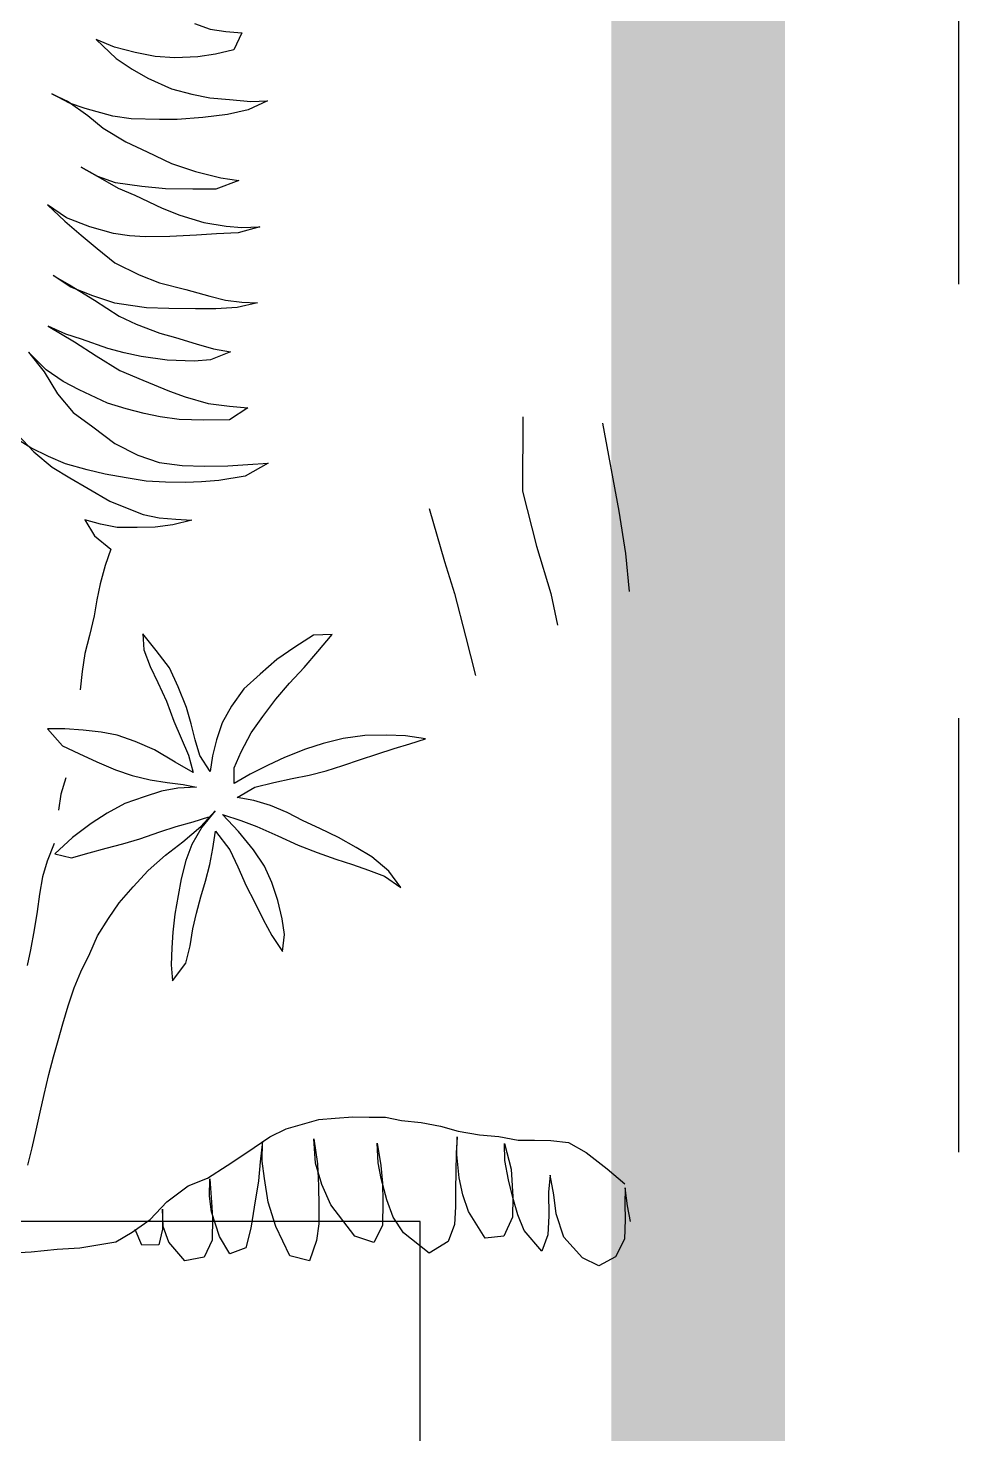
# Model space of a CAD drawing. Header units: metres. Extents: x -58 to 722, y -1100 to 345.
# Drawn here: x 31.1185 to 31.3864, y 109.6404 to 110.0452 of the extents above; entities that cross this region are included whole.
import ezdxf

# ---------------------------------------------------------------- set-up
doc = ezdxf.new("R2010")
doc.units = ezdxf.units.M
doc.header["$MEASUREMENT"] = 0
doc.linetypes.add('CENTER2', pattern=[1.125, 0.75, -0.125, 0.125, -0.125])
doc.linetypes.add('CENTERX2', pattern=[4, 2.5, -0.5, 0.5, -0.5])
doc.layers.add('FSR_ARQ_002MURO', color=150, linetype='Continuous', lineweight=30)
for name, color, linetype in [('FSR_ARQ_005VEGETACION', 64, 'Continuous'), ('FSR_ARQ_016EJES', 135, 'CENTER2'), ('FSR_ARQ_29PERFILES ACERO', 143, 'Continuous')]:
    doc.layers.add(name, color=color, linetype=linetype)

# ---------------------------------------------------------------- blocks, each defined once
blk = doc.blocks.new('arbustos 01')
at = {"layer": 'FSR_ARQ_005VEGETACION', "color": 103}
for p, q in [((188.4656, -31.70071), (188.4606, -31.70245)), ((188.45559, -31.70324), (188.45045, -31.70367)), ((188.45045, -31.70367), (188.45304, -31.70913)), ((188.4606, -31.70245), (188.45559, -31.70324)), ((188.45304, -31.70913), (188.45891, -31.71048)), ((188.47817, -31.71118), (188.48449, -31.7099)), ((188.48449, -31.7099), (188.49116, -31.70825)), ((188.49698, -31.70578), (188.49061, -31.71185)), ((188.49116, -31.70825), (188.49698, -31.70578)), ((188.45891, -31.71048), (188.46455, -31.71136)), ((188.46455, -31.71136), (188.47184, -31.71162)), ((188.47184, -31.71162), (188.47817, -31.71118)), ((188.49061, -31.71185), (188.48552, -31.71526)), ((188.48054, -31.7182), (188.47293, -31.72153)), ((188.48552, -31.71526), (188.48054, -31.7182)), ((188.46638, -31.72329), (188.46066, -31.72445)), ((188.47293, -31.72153), (188.46638, -31.72329)), ((188.50551, -31.72611), (188.51121, -31.72316)), ((188.51121, -31.72316), (188.50598, -31.72562)), ((188.44752, -31.72558), (188.44226, -31.72541)), ((188.44226, -31.72541), (188.4484, -31.72832)), ((188.45433, -31.72501), (188.44752, -31.72558)), ((188.46066, -31.72445), (188.45433, -31.72501)), ((188.4917, -31.73036), (188.50051, -31.72785)), ((188.50598, -31.72562), (188.49971, -31.73013)), ((188.50051, -31.72785), (188.50551, -31.72611)), ((188.4484, -31.72832), (188.45499, -31.72978)), ((188.45499, -31.72978), (188.4629, -31.73075)), ((188.4629, -31.73075), (188.47115, -31.73136)), ((188.47115, -31.73136), (188.47677, -31.7314)), ((188.47677, -31.7314), (188.48585, -31.73116)), ((188.48585, -31.73116), (188.4917, -31.73036)), ((188.49971, -31.73013), (188.49474, -31.73414)), ((188.49474, -31.73414), (188.48751, -31.73855)), ((188.48751, -31.73855), (188.48074, -31.74175)), ((188.4729, -31.74544), (188.46528, -31.74805)), ((188.48074, -31.74175), (188.4729, -31.74544)), ((188.45718, -31.75008), (188.45145, -31.75087)), ((188.46528, -31.74805), (188.45718, -31.75008)), ((188.49496, -31.75052), (188.48998, -31.75334)), ((188.49079, -31.75165), (188.4965, -31.74966)), ((188.50184, -31.7466), (188.49496, -31.75052)), ((188.4965, -31.74966), (188.50184, -31.7466)), ((188.45145, -31.75087), (188.45878, -31.75364)), ((188.45878, -31.75364), (188.46608, -31.75366)), ((188.46608, -31.75366), (188.4748, -31.75354)), ((188.4748, -31.75354), (188.48244, -31.75284)), ((188.48244, -31.75284), (188.49079, -31.75165)), ((188.48998, -31.75334), (188.48463, -31.75556)), ((188.48463, -31.75556), (188.47596, -31.75974)), ((188.50648, -31.76279), (188.51253, -31.75865)), ((188.51253, -31.75865), (188.50698, -31.76386)), ((188.47025, -31.76197), (188.46263, -31.76435)), ((188.47596, -31.75974), (188.47025, -31.76197)), ((188.49899, -31.76577), (188.50648, -31.76279)), ((188.50698, -31.76386), (188.50178, -31.76836)), ((188.45046, -31.76595), (188.44472, -31.76567)), ((188.44472, -31.76567), (188.45156, -31.7676)), ((188.45548, -31.76552), (188.45046, -31.76595)), ((188.45156, -31.7676), (188.4585, -31.76799)), ((188.46263, -31.76435), (188.45548, -31.76552)), ((188.4585, -31.76799), (188.46496, -31.76838)), ((188.46496, -31.76838), (188.47345, -31.76886)), ((188.48134, -31.76887), (188.48636, -31.76857)), ((188.48636, -31.76857), (188.49149, -31.7679)), ((188.49149, -31.7679), (188.49899, -31.76577)), ((188.50178, -31.76836), (188.4967, -31.77261)), ((188.47345, -31.76886), (188.48134, -31.76887)), ((188.4967, -31.77261), (188.49102, -31.77723)), ((188.49102, -31.77723), (188.4833, -31.78104)), ((188.4833, -31.78104), (188.47676, -31.78364)), ((188.50511, -31.78505), (188.5108, -31.78126)), ((188.5108, -31.78126), (188.50558, -31.78432)), ((188.46831, -31.78579), (188.46068, -31.78792)), ((188.47676, -31.78364), (188.46831, -31.78579)), ((188.50558, -31.78432), (188.49752, -31.78922)), ((188.4981, -31.78777), (188.50511, -31.78505)), ((188.45043, -31.78985), (188.44541, -31.79004)), ((188.44541, -31.79004), (188.45189, -31.79151)), ((188.45568, -31.78919), (188.45043, -31.78985)), ((188.46068, -31.78792), (188.45568, -31.78919)), ((188.48094, -31.79159), (188.48607, -31.79092)), ((188.48607, -31.79092), (188.49108, -31.79014)), ((188.49752, -31.78922), (188.4897, -31.79434)), ((188.49108, -31.79014), (188.4981, -31.78777)), ((188.45189, -31.79151), (188.45871, -31.79201)), ((188.45871, -31.79201), (188.46528, -31.79192)), ((188.46528, -31.79192), (188.47377, -31.79181)), ((188.47377, -31.79181), (188.48094, -31.79159)), ((188.4897, -31.79434), (188.48423, -31.79681)), ((188.47662, -31.79978), (188.47162, -31.80116)), ((188.48423, -31.79681), (188.47662, -31.79978)), ((188.50175, -31.80171), (188.50675, -31.80009)), ((188.51234, -31.7975), (188.50392, -31.80252)), ((188.50675, -31.80009), (188.51234, -31.7975)), ((188.46507, -31.80316), (188.45948, -31.80479)), ((188.47162, -31.80116), (188.46507, -31.80316)), ((188.49331, -31.80469), (188.50175, -31.80171)), ((188.50392, -31.80252), (188.49704, -31.80703)), ((188.45948, -31.80479), (188.45411, -31.8057)), ((188.45411, -31.8057), (188.46048, -31.80825)), ((188.46048, -31.80825), (188.46563, -31.80866)), ((188.46563, -31.80866), (188.47435, -31.80842)), ((188.47435, -31.80842), (188.48258, -31.80723)), ((188.48258, -31.80723), (188.48807, -31.80608)), ((188.48807, -31.80608), (188.49331, -31.80469)), ((188.49704, -31.80703), (188.48946, -31.81168)), ((188.513, -31.81148), (188.51866, -31.80578)), ((188.51866, -31.80578), (188.51361, -31.81207)), ((188.48946, -31.81168), (188.48209, -31.81477)), ((188.50756, -31.81526), (188.513, -31.81148)), ((188.51361, -31.81207), (188.5094, -31.81918)), ((188.48209, -31.81477), (188.47353, -31.81835)), ((188.49342, -31.82214), (188.50245, -31.81784)), ((188.50245, -31.81784), (188.50756, -31.81526)), ((188.46115, -31.82222), (188.45435, -31.82315)), ((188.46853, -31.82009), (188.46115, -31.82222)), ((188.47353, -31.81835), (188.46853, -31.82009)), ((188.48747, -31.8239), (188.49342, -31.82214)), ((188.5094, -31.81918), (188.50434, -31.8251)), ((188.45435, -31.82315), (188.4485, -31.82359)), ((188.4485, -31.82359), (188.45441, -31.82746)), ((188.47042, -31.82736), (188.47651, -31.82656)), ((188.47651, -31.82656), (188.48163, -31.82541)), ((188.48163, -31.82541), (188.48747, -31.8239)), ((188.50434, -31.8251), (188.49807, -31.82973)), ((188.45441, -31.82746), (188.46254, -31.82758)), ((188.46254, -31.82758), (188.47042, -31.82736)), ((188.49807, -31.82973), (188.49109, -31.83509)), ((188.49109, -31.83509), (188.48373, -31.83877)), ((188.52213, -31.83215), (188.51695, -31.83772)), ((188.51788, -31.8364), (188.52298, -31.83322)), ((188.48373, -31.83877), (188.47683, -31.84114)), ((188.50684, -31.84157), (188.5123, -31.83922)), ((188.51695, -31.83772), (188.51103, -31.84259)), ((188.5123, -31.83922), (188.51788, -31.8364)), ((188.4485, -31.84176), (188.44204, -31.84137)), ((188.44204, -31.84137), (188.44939, -31.84545)), ((188.45496, -31.84215), (188.4485, -31.84176)), ((188.46238, -31.84229), (188.45496, -31.84215)), ((188.46955, -31.84207), (188.46238, -31.84229)), ((188.47683, -31.84114), (188.46955, -31.84207)), ((188.48741, -31.84601), (188.49409, -31.84485)), ((188.49409, -31.84485), (188.49993, -31.84345)), ((188.49993, -31.84345), (188.50684, -31.84157)), ((188.51103, -31.84259), (188.50546, -31.84601)), ((188.44939, -31.84545), (188.45778, -31.8469)), ((188.45778, -31.8469), (188.46328, -31.8473)), ((188.46328, -31.8473), (188.46843, -31.84747)), ((188.46843, -31.84747), (188.47488, -31.84738)), ((188.47488, -31.84738), (188.48097, -31.84706)), ((188.48097, -31.84706), (188.48741, -31.84601))]:
    blk.add_line(p, q, dxfattribs=at)
at = {"layer": 'FSR_ARQ_005VEGETACION', "color": 104}
for p, q in [((188.36064, -31.82655), (188.36066, -31.85034)), ((188.33511, -31.82851), (188.3299, -31.85665)), ((188.49953, -31.84944), (188.49265, -31.85347)), ((188.50546, -31.84601), (188.49953, -31.84944)), ((188.36066, -31.85034), (188.35621, -31.86787)), ((188.49265, -31.85347), (188.48766, -31.85557)), ((188.3299, -31.85665), (188.32778, -31.87025)), ((188.39058, -31.85579), (188.38562, -31.87276)), ((188.48195, -31.8578), (188.47683, -31.85883)), ((188.48766, -31.85557), (188.48195, -31.8578)), ((188.47157, -31.85926), (188.46644, -31.85957)), ((188.46644, -31.85957), (188.47255, -31.86104)), ((188.47683, -31.85883), (188.47157, -31.85926)), ((188.47255, -31.86104), (188.47818, -31.8618)), ((188.47818, -31.8618), (188.48392, -31.86196)), ((188.48392, -31.86196), (188.49026, -31.86187)), ((188.49026, -31.86187), (188.49562, -31.86085)), ((188.49562, -31.86085), (188.50063, -31.85946)), ((188.50063, -31.85946), (188.49759, -31.86464)), ((188.49759, -31.86464), (188.49227, -31.8689)), ((188.32778, -31.87025), (188.32659, -31.88238)), ((188.35621, -31.86787), (188.3517, -31.88299)), ((188.49227, -31.8689), (188.49413, -31.87406)), ((188.38562, -31.87276), (188.38246, -31.883)), ((188.49413, -31.87406), (188.49576, -31.8799)), ((188.49576, -31.8799), (188.49679, -31.88503)), ((188.3517, -31.88299), (188.3495, -31.8932)), ((188.38246, -31.883), (188.37889, -31.89664)), ((188.49679, -31.88503), (188.49769, -31.89015)), ((188.49769, -31.89015), (188.4991, -31.89647)), ((188.37889, -31.89664), (188.37578, -31.9093)), ((188.42612, -31.90158), (188.42158, -31.89613)), ((188.42158, -31.89613), (188.42748, -31.89642)), ((188.42748, -31.89642), (188.43348, -31.90018)), ((188.47787, -31.90125), (188.48214, -31.89599)), ((188.48214, -31.89599), (188.48177, -31.90101)), ((188.4991, -31.89647), (188.50061, -31.90219)), ((188.43053, -31.90673), (188.42612, -31.90158)), ((188.43348, -31.90018), (188.4393, -31.90419)), ((188.47361, -31.90682), (188.47787, -31.90125)), ((188.48177, -31.90101), (188.47974, -31.90637)), ((188.50061, -31.90219), (188.50152, -31.90803)), ((188.43518, -31.91175), (188.43053, -31.90673)), ((188.4393, -31.90419), (188.44457, -31.90889)), ((188.47084, -31.91287), (188.47361, -31.90682)), ((188.47974, -31.90637), (188.47733, -31.91148)), ((188.50152, -31.90803), (188.50208, -31.91388)), ((188.43959, -31.91683), (188.43518, -31.91175)), ((188.44457, -31.90889), (188.44977, -31.91353)), ((188.47733, -31.91148), (188.47456, -31.91753)), ((188.4437, -31.92235), (188.43959, -31.91683)), ((188.44977, -31.91353), (188.45375, -31.91912)), ((188.46814, -31.91948), (188.47084, -31.91287)), ((188.45375, -31.91912), (188.45674, -31.92447)), ((188.46666, -31.92477), (188.46814, -31.91948)), ((188.47456, -31.91753), (188.47217, -31.92389)), ((188.44749, -31.92763), (188.4437, -31.92235)), ((188.45674, -31.92447), (188.45855, -31.92984)), ((188.46537, -31.92981), (188.46666, -31.92477)), ((188.47217, -31.92389), (188.46982, -31.92931)), ((188.39167, -31.92957), (188.39816, -31.92861)), ((188.39671, -31.93117), (188.39167, -31.92957)), ((188.39816, -31.92861), (188.40423, -31.92841)), ((188.40423, -31.92841), (188.41112, -31.9285)), ((188.41112, -31.9285), (188.41807, -31.92939)), ((188.41807, -31.92939), (188.42448, -31.93098)), ((188.45061, -31.93366), (188.44749, -31.92763)), ((188.45855, -31.92984), (188.45986, -31.93503)), ((188.46389, -31.93491), (188.46537, -31.92981)), ((188.46982, -31.92931), (188.46754, -31.9348)), ((188.47836, -31.93304), (188.48453, -31.93035)), ((188.48453, -31.93035), (188.49026, -31.92835)), ((188.49026, -31.92835), (188.49539, -31.92742)), ((188.49539, -31.92742), (188.50121, -31.92672)), ((188.50121, -31.92672), (188.50703, -31.92639)), ((188.50703, -31.92639), (188.51255, -31.92638)), ((188.51255, -31.92638), (188.50773, -31.93183)), ((188.40175, -31.93265), (188.39671, -31.93117)), ((188.40729, -31.93444), (188.40175, -31.93265)), ((188.41252, -31.9361), (188.40729, -31.93444)), ((188.42448, -31.93098), (188.43008, -31.93289)), ((188.43008, -31.93289), (188.43675, -31.93553)), ((188.45291, -31.93884), (188.45061, -31.93366)), ((188.45986, -31.93503), (188.46055, -31.94004)), ((188.46055, -31.94004), (188.46389, -31.93491)), ((188.46754, -31.9348), (188.466, -31.94027)), ((188.47172, -31.93697), (188.47836, -31.93304)), ((188.50255, -31.9342), (188.49682, -31.93694)), ((188.50773, -31.93183), (188.50255, -31.9342)), ((188.41813, -31.93807), (188.41252, -31.9361)), ((188.42348, -31.93973), (188.41813, -31.93807)), ((188.43675, -31.93553), (188.44199, -31.93793)), ((188.44199, -31.93793), (188.44773, -31.94083)), ((188.45291, -31.94386), (188.45291, -31.93884)), ((188.466, -31.94027), (188.47172, -31.93697)), ((188.49079, -31.9395), (188.48548, -31.94125)), ((188.49682, -31.93694), (188.49079, -31.9395)), ((188.42895, -31.94115), (188.42348, -31.93973)), ((188.43436, -31.94225), (188.42895, -31.94115)), ((188.4402, -31.94347), (188.43436, -31.94225)), ((188.4463, -31.945), (188.4402, -31.94347)), ((188.44773, -31.94083), (188.45291, -31.94386)), ((188.47435, -31.94351), (188.46916, -31.94413)), ((188.47973, -31.94269), (188.47435, -31.94351)), ((188.48548, -31.94125), (188.47973, -31.94269)), ((188.50672, -31.94198), (188.50835, -31.94722)), ((188.45198, -31.94833), (188.4463, -31.945)), ((188.4466, -31.94928), (188.45198, -31.94833)), ((188.46916, -31.94413), (188.46495, -31.945)), ((188.46495, -31.945), (188.47091, -31.94535)), ((188.47091, -31.94535), (188.47613, -31.94633)), ((188.47613, -31.94633), (188.48167, -31.94806)), ((188.48167, -31.94806), (188.48789, -31.9502)), ((188.50835, -31.94722), (188.50901, -31.95235)), ((188.43593, -31.95314), (188.44129, -31.95083)), ((188.44129, -31.95083), (188.4466, -31.94928)), ((188.46357, -31.9576), (188.45892, -31.95258)), ((188.45892, -31.95258), (188.46327, -31.95785)), ((188.48789, -31.9502), (188.49345, -31.95335)), ((188.42546, -31.95818), (188.43082, -31.95575)), ((188.43082, -31.95575), (188.43593, -31.95314)), ((188.45078, -31.95566), (188.4456, -31.95759)), ((188.45664, -31.95379), (188.45078, -31.95566)), ((188.45151, -31.95919), (188.45664, -31.95379)), ((188.46603, -31.95608), (188.46099, -31.95447)), ((188.47138, -31.95762), (188.46603, -31.95608)), ((188.49345, -31.95335), (188.49864, -31.95663)), ((188.49864, -31.95663), (188.50453, -31.96113)), ((188.4139, -31.96435), (188.41955, -31.96111)), ((188.41955, -31.96111), (188.42546, -31.95818)), ((188.43895, -31.9606), (188.43248, -31.9636)), ((188.4456, -31.95759), (188.43895, -31.9606)), ((188.44676, -31.96508), (188.45151, -31.95919)), ((188.45888, -31.95903), (188.45432, -31.96504)), ((188.4597, -31.96459), (188.45888, -31.95903)), ((188.46327, -31.95785), (188.46644, -31.96332)), ((188.46928, -31.96248), (188.46357, -31.9576)), ((188.47661, -31.95934), (188.47138, -31.95762)), ((188.48303, -31.96155), (188.47661, -31.95934)), ((188.48844, -31.96309), (188.48303, -31.96155)), ((188.50453, -31.96113), (188.51018, -31.96632)), ((188.40885, -31.96733), (188.4139, -31.96435)), ((188.42631, -31.96591), (188.42039, -31.96804)), ((188.43248, -31.9636), (188.42631, -31.96591)), ((188.44317, -31.97027), (188.44676, -31.96508)), ((188.45432, -31.96504), (188.45172, -31.97046)), ((188.4607, -31.96978), (188.4597, -31.96459)), ((188.46644, -31.96332), (188.46837, -31.96844)), ((188.47479, -31.96674), (188.46928, -31.96248)), ((188.49385, -31.9645), (188.48844, -31.96309)), ((188.4992, -31.96598), (188.49385, -31.9645)), ((188.50493, -31.96757), (188.4992, -31.96598)), ((188.51018, -31.96632), (188.50493, -31.96757)), ((188.5104, -31.96302), (188.51263, -31.96873)), ((188.4034, -31.97193), (188.40885, -31.96733)), ((188.41509, -31.96978), (188.4099, -31.97153)), ((188.42039, -31.96804), (188.41509, -31.96978)), ((188.44082, -31.97551), (188.44317, -31.97027)), ((188.45172, -31.97046), (188.44908, -31.97657)), ((188.46208, -31.97503), (188.4607, -31.96978)), ((188.46837, -31.96844), (188.46988, -31.97437)), ((188.48038, -31.97163), (188.47479, -31.96674)), ((188.51263, -31.96873), (188.51413, -31.97373)), ((188.39963, -31.97712), (188.4034, -31.97193)), ((188.40485, -31.97346), (188.39963, -31.97712)), ((188.4099, -31.97153), (188.40485, -31.97346)), ((188.43892, -31.9813), (188.44082, -31.97551)), ((188.46351, -31.9801), (188.46208, -31.97503)), ((188.46988, -31.97437), (188.47082, -31.97969)), ((188.48516, -31.97689), (188.48038, -31.97163)), ((188.51413, -31.97373), (188.51516, -31.97921)), ((188.44908, -31.97657), (188.44636, -31.98169)), ((188.47082, -31.97969), (188.47189, -31.98562)), ((188.48969, -31.98197), (188.48516, -31.97689)), ((188.51516, -31.97921), (188.51584, -31.98482)), ((188.43757, -31.98714), (188.43892, -31.9813)), ((188.44636, -31.98169), (188.44365, -31.98737)), ((188.46494, -31.98535), (188.46351, -31.9801)), ((188.49304, -31.98707), (188.48969, -31.98197)), ((188.43683, -31.99217), (188.43757, -31.98714)), ((188.44365, -31.98737), (188.44087, -31.99243)), ((188.46606, -31.99035), (188.46494, -31.98535)), ((188.47189, -31.98562), (188.47252, -31.99138)), ((188.49653, -31.9926), (188.49304, -31.98707)), ((188.51584, -31.98482), (188.51687, -31.99067)), ((188.4374, -31.99762), (188.43683, -31.99217)), ((188.44087, -31.99243), (188.4374, -31.99762)), ((188.46694, -31.99573), (188.46606, -31.99035)), ((188.47252, -31.99138), (188.47284, -31.9964)), ((188.49902, -31.99821), (188.49653, -31.9926)), ((188.51687, -31.99067), (188.51803, -31.9971)), ((188.46832, -32.00135), (188.46694, -31.99573)), ((188.47284, -31.9964), (188.47298, -32.00185)), ((188.51803, -31.9971), (188.51906, -32.00211)), ((188.47261, -32.007), (188.46832, -32.00135)), ((188.47298, -32.00185), (188.47261, -32.007)), ((188.50189, -32.00406), (188.49902, -31.99821)), ((188.50407, -32.00924), (188.50189, -32.00406)), ((188.506, -32.01497), (188.50407, -32.00924)), ((188.50769, -32.02071), (188.506, -32.01497)), ((188.50919, -32.02602), (188.50769, -32.02071)), ((188.51069, -32.03133), (188.50919, -32.02602)), ((188.51219, -32.03695), (188.51069, -32.03133)), ((188.51364, -32.04332), (188.51219, -32.03695)), ((188.51496, -32.049), (188.51364, -32.04332)), ((188.39936, -32.05171), (188.39313, -32.05232)), ((188.40453, -32.05061), (188.39936, -32.05171)), ((188.40972, -32.05054), (188.40453, -32.05061)), ((188.41491, -32.05046), (188.40972, -32.05054)), ((188.42063, -32.05091), (188.41491, -32.05046)), ((188.42583, -32.05135), (188.42063, -32.05091)), ((188.43104, -32.05284), (188.42583, -32.05135)), ((188.51615, -32.05475), (188.51496, -32.049)), ((188.3745, -32.0562), (188.36828, -32.05681)), ((188.38123, -32.05507), (188.3745, -32.0562)), ((188.38692, -32.05344), (188.38123, -32.05507)), ((188.39313, -32.05232), (188.38692, -32.05344)), ((188.43625, -32.05433), (188.43104, -32.05284)), ((188.44147, -32.05685), (188.43625, -32.05433)), ((188.51747, -32.06037), (188.51615, -32.05475)), ((188.34598, -32.05867), (188.34031, -32.06186)), ((188.35168, -32.05807), (188.34598, -32.05867)), ((188.35687, -32.058), (188.35168, -32.05807)), ((188.36206, -32.05793), (188.35687, -32.058)), ((188.36828, -32.05681), (188.36206, -32.05793)), ((188.36649, -32.05899), (188.36429, -32.06724)), ((188.36636, -32.06447), (188.36649, -32.05899)), ((188.38172, -32.06258), (188.38164, -32.05689)), ((188.38164, -32.05689), (188.38193, -32.06215)), ((188.40718, -32.05886), (188.40601, -32.06604)), ((188.40684, -32.06519), (188.40718, -32.05886)), ((188.4274, -32.05753), (188.42624, -32.06556)), ((188.42687, -32.06534), (188.4274, -32.05753)), ((188.44881, -32.06194), (188.44147, -32.05685)), ((188.44394, -32.06468), (188.44385, -32.05836)), ((188.44385, -32.05836), (188.44457, -32.06489)), ((188.51884, -32.06599), (188.51747, -32.06037)), ((188.34031, -32.06186), (188.33364, -32.06714)), ((188.36518, -32.0706), (188.36636, -32.06447)), ((188.38098, -32.06997), (188.38172, -32.06258)), ((188.38193, -32.06215), (188.38201, -32.06805)), ((188.40586, -32.07026), (188.40684, -32.06519)), ((188.42486, -32.07211), (188.42687, -32.06534)), ((188.44317, -32.07018), (188.44394, -32.06468)), ((188.44457, -32.06489), (188.44508, -32.07099)), ((188.4551, -32.06601), (188.44881, -32.06194)), ((188.33364, -32.06714), (188.32799, -32.07189)), ((188.3507, -32.07544), (188.35188, -32.0691)), ((188.35188, -32.0691), (188.35237, -32.07457)), ((188.36429, -32.06724), (188.36378, -32.0761)), ((188.37979, -32.07546), (188.38098, -32.06997)), ((188.38201, -32.06805), (188.38208, -32.07375)), ((188.40601, -32.06604), (188.40546, -32.07174)), ((188.42624, -32.06556), (188.42592, -32.07252)), ((188.46138, -32.07008), (188.4551, -32.06601)), ((188.32713, -32.07892), (188.3279, -32.07322)), ((188.3279, -32.07322), (188.32797, -32.07827)), ((188.36378, -32.07631), (188.36518, -32.0706)), ((188.38208, -32.07375), (188.38216, -32.07923)), ((188.40405, -32.07703), (188.40586, -32.07026)), ((188.40546, -32.07174), (188.40533, -32.07765)), ((188.42199, -32.07868), (188.42486, -32.07211)), ((188.42592, -32.07252), (188.42579, -32.07905)), ((188.44201, -32.07778), (188.44317, -32.07018)), ((188.44508, -32.07099), (188.44646, -32.07941)), ((188.46067, -32.07036), (188.46014, -32.07774)), ((188.46074, -32.07584), (188.46067, -32.07036)), ((188.46764, -32.07259), (188.46138, -32.07008)), ((188.47446, -32.07769), (188.46764, -32.07259)), ((188.32615, -32.08399), (188.32713, -32.07892)), ((188.32797, -32.07827), (188.32783, -32.08334)), ((188.34994, -32.08156), (188.3507, -32.07544)), ((188.35237, -32.07457), (188.35226, -32.08216)), ((188.36217, -32.08182), (188.36378, -32.07631)), ((188.36378, -32.0761), (188.36386, -32.08264)), ((188.37796, -32.08076), (188.37979, -32.07546)), ((188.40202, -32.08254), (188.40405, -32.07703)), ((188.40533, -32.07765), (188.40543, -32.08523)), ((188.41433, -32.0887), (188.42199, -32.07868)), ((188.43958, -32.08561), (188.44201, -32.07778)), ((188.46014, -32.07774), (188.45978, -32.08281)), ((188.46018, -32.08091), (188.46074, -32.07584)), ((188.47973, -32.08333), (188.47446, -32.07769)), ((188.32783, -32.08334), (188.32812, -32.08966)), ((188.34751, -32.08897), (188.34994, -32.08156)), ((188.35226, -32.08216), (188.35256, -32.08827)), ((188.36013, -32.0869), (188.36217, -32.08182)), ((188.36386, -32.08264), (188.36669, -32.08871)), ((188.3726, -32.08926), (188.37796, -32.08076)), ((188.38216, -32.07923), (188.38245, -32.08491)), ((188.39872, -32.08764), (188.40202, -32.08254)), ((188.42579, -32.07905), (188.42587, -32.08475)), ((188.44646, -32.07941), (188.4476, -32.08614)), ((188.45755, -32.08874), (188.46018, -32.08091)), ((188.45978, -32.08281), (188.45988, -32.08998)), ((188.47563, -32.08555), (188.47577, -32.08006)), ((188.47577, -32.08006), (188.47585, -32.08639)), ((188.4855, -32.0874), (188.47973, -32.08333)), ((188.35453, -32.09351), (188.36013, -32.0869)), ((188.38245, -32.08491), (188.38442, -32.09037)), ((188.39058, -32.09408), (188.39872, -32.08764)), ((188.40543, -32.08523), (188.40824, -32.09068)), ((188.42587, -32.08475), (188.42657, -32.09001)), ((188.43507, -32.09495), (188.43958, -32.08561)), ((188.4476, -32.08614), (188.44916, -32.09244)), ((188.4738, -32.09063), (188.47563, -32.08555)), ((188.47585, -32.08639), (188.47698, -32.09143)), ((188.48246, -32.09157), (188.4845, -32.08648)), ((188.49073, -32.09045), (188.4855, -32.0874)), ((188.32812, -32.08966), (188.33094, -32.09531)), ((188.34148, -32.09559), (188.34751, -32.08897)), ((188.35256, -32.08827), (188.35453, -32.09351)), ((188.36669, -32.08871), (188.3726, -32.08926)), ((188.38442, -32.09037), (188.39058, -32.09408)), ((188.40824, -32.09068), (188.41433, -32.0887)), ((188.42657, -32.09001), (188.42877, -32.09651)), ((188.44916, -32.09244), (188.45425, -32.09427)), ((188.45425, -32.09427), (188.45755, -32.08874)), ((188.45988, -32.08998), (188.46249, -32.09542)), ((188.46861, -32.0966), (188.4738, -32.09063)), ((188.47698, -32.09143), (188.48246, -32.09157)), ((188.49645, -32.09141), (188.49073, -32.09045)), ((188.50218, -32.09237), (188.49645, -32.09141)), ((188.50945, -32.09279), (188.50218, -32.09237)), ((188.33094, -32.09531), (188.33625, -32.09819)), ((188.33625, -32.09819), (188.34148, -32.09559)), ((188.42877, -32.09651), (188.43507, -32.09495)), ((188.46249, -32.09542), (188.46861, -32.0966)), ((188.51777, -32.09371), (188.50945, -32.09279)), ((188.52556, -32.09413), (188.51777, -32.09371))]:
    blk.add_line(p, q, dxfattribs=at)

msp = doc.modelspace()

# ---------------------------------------------------------------- linework, layer by layer
at = {"layer": 'FSR_ARQ_002MURO', "lineweight": 0, "const_width": 0.05}
msp.add_lwpolyline([(31.31135, 109.00149), (31.31135, 112.30149)], dxfattribs=at)
at = {"layer": 'FSR_ARQ_016EJES', "linetype": 'CENTERX2', "ltscale": 0.25}
msp.add_line((31.38635, 103.97149), (31.38635, 115.38307), dxfattribs=at)
at = {"layer": 'FSR_ARQ_29PERFILES ACERO', "ltscale": 0.01}
for p, q in [((31.23135, 109.70149), (30.03135, 109.70149)), ((31.23135, 109.00149), (31.23135, 109.70149))]:
    msp.add_line(p, q, dxfattribs=at)

# ---------------------------------------------------------------- block references
at = {"layer": 'FSR_ARQ_005VEGETACION', "xscale": -0.9, "yscale": 0.9, "zscale": 0.9}
msp.add_blockref('arbustos 01', (200.78543, 138.57711), dxfattribs=at)

doc.saveas('drawing.dxf')
